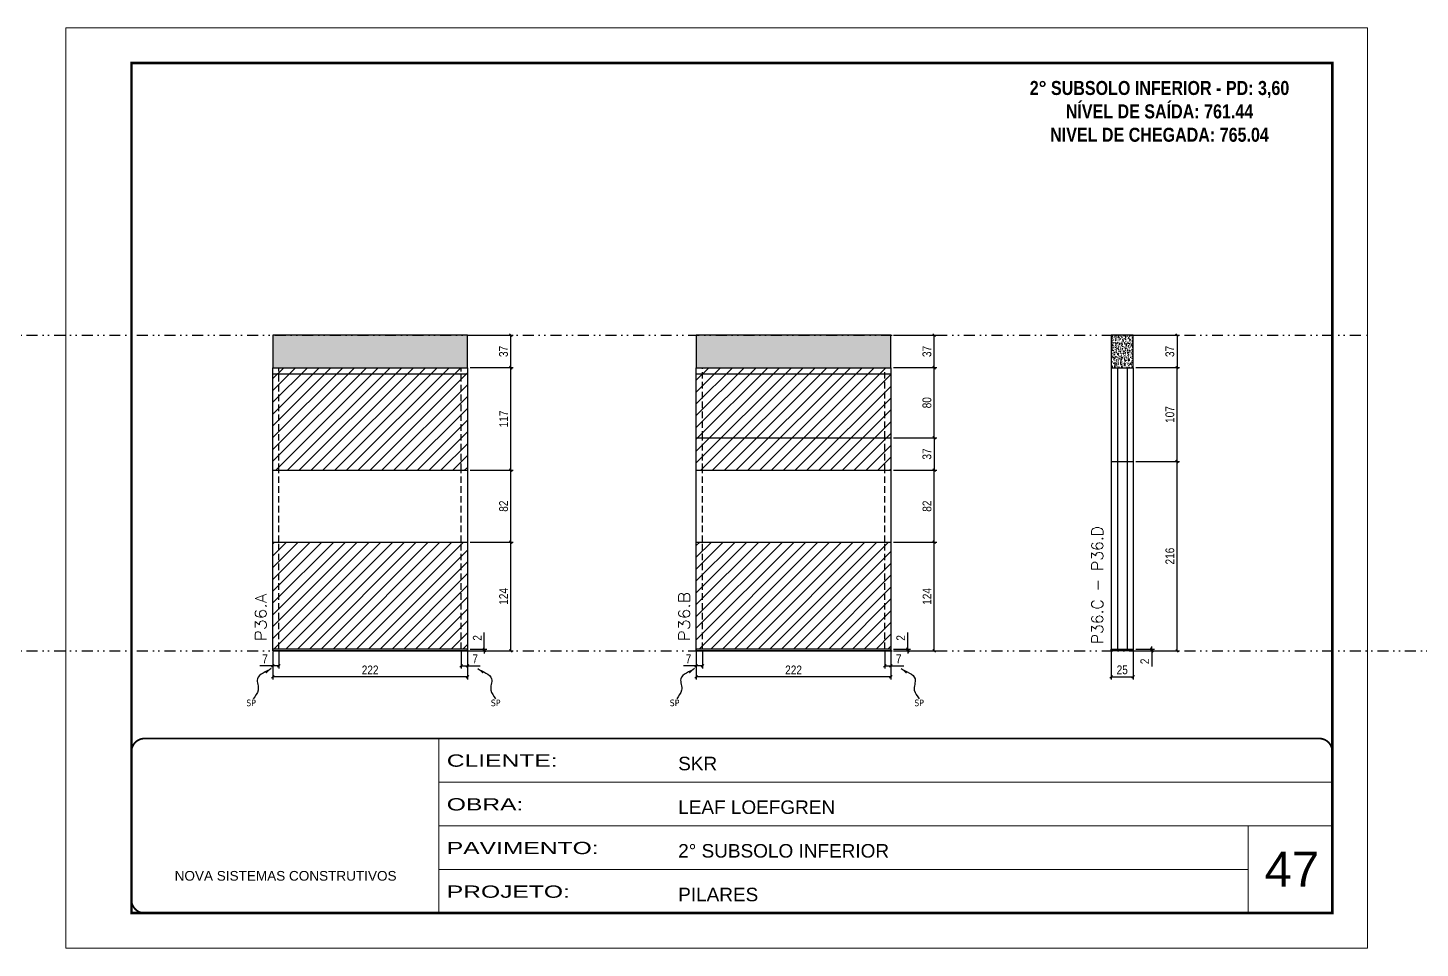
# Model space of a CAD drawing. Extents: x 13513 to 27878, y -21631 to 6985.
# Drawn here: x 17540 to 19129, y -6700 to -5650 of the extents above; entities that cross this region are included whole.
import ezdxf

# ---------------------------------------------------------------- set-up
doc = ezdxf.new("R2010")
doc.units = 0
for name, pattern in [('CONTINUO', [0]), ('DASHED', [0.75, 0.5, -0.25]), ('DIVIDE2', [0.625, 0.25, -0.125, 0, -0.125, 0, -0.125]), ('HIDDEN', [0.375, 0.25, -0.125])]:
    doc.linetypes.add(name, pattern=pattern)
for name, color, linetype, lineweight in [('CARIMBO', 255, 'Continuous', 9), ('Folhas', 255, 'Continuous', 9), ('Hachura', 251, 'Continuous', 9), ('SARRAFO DE PRESSAO', 251, 'DASHED', 9), ('Texto Seção', 7, 'Continuous', 15)]:
    doc.layers.add(name, color=color, linetype=linetype, lineweight=lineweight)
for name, color, linetype in [('COTA', 241, 'Continuous'), ('NOMENCLATURA', 7, 'Continuous'), ('Nível', 160, 'Continuous'), ('Painéis', 200, 'Continuous'), ('SARR_2.2x7', 40, 'Continuous'), ('Sarrafo de Pressão', 42, 'HIDDEN'), ('texto', 7, 'Continuous')]:
    doc.layers.add(name, color=color, linetype=linetype)
doc.styles.add('ARIAL', font='arial.ttf')
doc.styles.add('COTA TECNICA', font='techl___.ttf', dxfattribs={"height": 10})
doc.styles.add('COTA TECNICA-50', font='techl___.ttf', dxfattribs={"height": 10})
doc.styles.add('REGUA-120', font='ROMANS.shx', dxfattribs={"height": 15})
doc.styles.add('ROMANC', font='techb___.ttf', dxfattribs={"height": 2.5})
doc.styles.get("Standard").update_dxf_attribs({"font": 'arial.ttf'})
doc.styles.add('Tecnologia', font='')
doc.styles.get('Tecnologia').set_extended_font_data('Forgotten Futurist')
doc.dimstyles.new('COTA PAINEL-50', dxfattribs={"dimtxt": 10, "dimasz": 3, "dimexe": 3, "dimexo": 3, "dimgap": 3, "dimtad": 1, "dimdec": 1, "dimzin": 12, "dimdsep": 46, "dimtxsty": 'COTA TECNICA-50', "dimblk1": 'OBLIQUE', "dimblk2": 'OBLIQUE', "dimsah": 1, "dimcen": 0.9, "dimclrd": 4, "dimclre": 4, "dimclrt": 240, "dimadec": 1, "dimazin": 3, "dimtfac": 1, "dimtdec": 1, "dimtmove": 0, "dimatfit": 3, "dimfxl": 1, "dimtolj": 1, "dimtzin": 12, "dimarcsym": 0})
doc.dimstyles.new('PAINEL', dxfattribs={"dimtxt": 10, "dimasz": 3, "dimexe": 3, "dimexo": 3, "dimgap": 3, "dimtad": 1, "dimdec": 1, "dimzin": 12, "dimdsep": 46, "dimtxsty": 'COTA TECNICA', "dimblk1": 'OBLIQUE', "dimblk2": 'OBLIQUE', "dimsah": 1, "dimcen": 0.9, "dimclrd": 4, "dimclre": 4, "dimclrt": 240, "dimadec": 1, "dimazin": 3, "dimtfac": 1, "dimtdec": 1, "dimtmove": 0, "dimatfit": 3, "dimfxl": 1, "dimtolj": 1, "dimtzin": 12, "dimarcsym": 0})
doc.dimstyles.get("Standard").update_dxf_attribs({"dimtxt": 0.18, "dimasz": 0.18, "dimexe": 0.18, "dimexo": 0.0625, "dimgap": 0.09, "dimtad": 0, "dimtih": 1, "dimtoh": 1, "dimdec": 4, "dimzin": 0, "dimdsep": 46, "dimtxsty": 'Standard', "dimcen": 0.09, "dimadec": 0, "dimazin": 0, "dimtfac": 1, "dimtdec": 4, "dimtofl": 0, "dimtmove": 0, "dimatfit": 3, "dimfxl": 1, "dimtolj": 1, "dimtzin": 0, "dimarcsym": 0})

# ---------------------------------------------------------------- blocks, each defined once
blk = doc.blocks.new('9999999999')
at = {"color": 30, "linetype": 'CONTINUO'}
for p, q in [((98564.6, 34230.2), (98564.6, 34429.4)), ((98564.6, 34379.6), (99584, 34379.6)), ((98564.6, 34329.8), (99488, 34329.8)), ((99584, 34329.8), (99488, 34329.8)), ((99488, 34329.8), (99488, 34230.2)), ((98564.6, 34280), (99488, 34280))]:
    blk.add_line(p, q, dxfattribs=at)
at = {"color": 30, "linetype": 'CONTINUO', "const_width": 2}
blk.add_lwpolyline([(99584, 34230.2), (99584, 34414.4, 0.414214), (99569, 34429.4), (98229, 34429.4, 0.414214), (98214, 34414.4), (98214, 34245.2, 0.414214), (98229, 34230.2), (99584, 34230.2)], format="xyb", dxfattribs=at)
at = {"layer": 'Folhas'}
blk.add_lwpolyline([(98139, 34190.2), (99624, 34190.2), (99624, 35240.2), (98139, 35240.2)], close=True, dxfattribs=at)
at = {"layer": 'Folhas', "color": 30, "const_width": 3}
blk.add_lwpolyline([(98214, 34230.2), (99584, 34230.2), (99584, 35200.2), (98214, 35200.2)], close=True, dxfattribs=at)
at = {"color": 7, "linetype": 'Continuous', "ltscale": 5, "style": 'ARIAL'}
for s, height, p in [('SKR', 15.48, (98837.7, 34393.1)), ('LEAF LOEFGREN', 15.483, (98837.7, 34343.3)), ('2° SUBSOLO INFERIOR', 15.483, (98837.7, 34293.5)), ('NOVA SISTEMAS CONSTRUTIVOS', 11.059, (98263.2, 34267.2)), ('PILARES', 15.48, (98837.7, 34243.7))]:
    blk.add_text(s, height=height, dxfattribs=at).set_placement(p)
at = {"layer": 'Folhas', "color": 7, "style": 'Tecnologia', "width": 1.5}
for s, p in [('CLIENTE:', (98573.7, 34397.2)), ('OBRA:', (98573.7, 34347.3)), ('PAVIMENTO:', (98573.7, 34297.5)), ('PROJETO:', (98573.7, 34247.7))]:
    blk.add_text(s, height=14, dxfattribs=at).set_placement(p)
blk = doc.blocks.new('_Oblique')
at = {"color": 0, "linetype": 'ByBlock', "lineweight": -2}
blk.add_line((-0.5, -0.5), (0.5, 0.5), dxfattribs=at)
blk = doc.blocks.new('*D2110')
at = {"layer": 'COTA', "color": 4, "lineweight": -2, "transparency": 16777216}
for p, q in [((17819.7, -6361.3), (17819.7, -6393.2)), ((18041.7, -6361.3), (18041.7, -6393.2)), ((18041.7, -6390.2), (17819.7, -6390.2))]:
    blk.add_line(p, q, dxfattribs=at)
at = {"layer": 'Defpoints', "color": 0, "transparency": 16777216}
for p in [(17819.7, -6358.3), (18041.7, -6358.3), (17819.7, -6390.2)]:
    blk.add_point(p, dxfattribs=at)
at = {"layer": 'COTA', "color": 4, "lineweight": -2, "transparency": 16777216, "xscale": 3, "yscale": 3, "zscale": 3, "rotation": 180}
blk.add_blockref('_Oblique', (17819.7, -6390.2), dxfattribs=at)
at = {"layer": 'COTA', "color": 4, "lineweight": -2, "transparency": 16777216, "xscale": 3, "yscale": 3, "zscale": 3}
blk.add_blockref('_Oblique', (18041.7, -6390.2), dxfattribs=at)
at = {"layer": 'COTA', "color": 240, "transparency": 16777216, "insert": (17930.7, -6382.2), "char_height": 10, "attachment_point": 5, "style": 'COTA TECNICA'}
blk.add_mtext('\\A1;222', dxfattribs=at)
blk = doc.blocks.new('*D2111')
at = {"layer": 'COTA', "color": 4, "lineweight": -2, "transparency": 16777216}
for p, q in [((18034.7, -6361.3), (18034.7, -6380.6)), ((18041.7, -6363.3), (18041.7, -6380.6)), ((18034.7, -6377.6), (18041.7, -6377.6)), ((18041.7, -6377.6), (18056.4, -6377.6))]:
    blk.add_line(p, q, dxfattribs=at)
at = {"layer": 'Defpoints', "color": 0, "transparency": 16777216}
for p in [(18034.7, -6358.3), (18041.7, -6360.3), (18041.7, -6377.6)]:
    blk.add_point(p, dxfattribs=at)
at = {"layer": 'COTA', "color": 4, "lineweight": -2, "transparency": 16777216, "xscale": 3, "yscale": 3, "zscale": 3, "rotation": 180}
blk.add_blockref('_Oblique', (18034.7, -6377.6), dxfattribs=at)
at = {"layer": 'COTA', "color": 4, "lineweight": -2, "transparency": 16777216, "xscale": 3, "yscale": 3, "zscale": 3}
blk.add_blockref('_Oblique', (18041.7, -6377.6), dxfattribs=at)
at = {"layer": 'COTA', "color": 240, "transparency": 16777216, "insert": (18050.6, -6369.5), "char_height": 10, "attachment_point": 5, "style": 'COTA TECNICA-50'}
blk.add_mtext('\\A1;7', dxfattribs=at)
blk = doc.blocks.new('*D2112')
at = {"layer": 'COTA', "color": 4, "lineweight": -2, "transparency": 16777216}
for p, q in [((17819.7, -6363.3), (17819.7, -6380.6)), ((17826.7, -6361.3), (17826.7, -6380.6)), ((17819.7, -6377.6), (17805, -6377.6)), ((17826.7, -6377.6), (17819.7, -6377.6))]:
    blk.add_line(p, q, dxfattribs=at)
at = {"layer": 'Defpoints', "color": 0, "transparency": 16777216}
for p in [(17819.7, -6360.3), (17826.7, -6358.3), (17819.7, -6377.6)]:
    blk.add_point(p, dxfattribs=at)
at = {"layer": 'COTA', "color": 4, "lineweight": -2, "transparency": 16777216, "xscale": 3, "yscale": 3, "zscale": 3, "rotation": 180}
blk.add_blockref('_Oblique', (17819.7, -6377.6), dxfattribs=at)
at = {"layer": 'COTA', "color": 4, "lineweight": -2, "transparency": 16777216, "xscale": 3, "yscale": 3, "zscale": 3}
blk.add_blockref('_Oblique', (17826.7, -6377.6), dxfattribs=at)
at = {"layer": 'COTA', "color": 240, "transparency": 16777216, "insert": (17810.8, -6369.5), "char_height": 10, "attachment_point": 5, "style": 'COTA TECNICA-50'}
blk.add_mtext('\\A1;7', dxfattribs=at)
blk = doc.blocks.new('*D2113')
at = {"layer": 'COTA', "color": 4, "lineweight": -2, "transparency": 16777216}
for p, q in [((18061, -6358.3), (18061, -6339.5)), ((18044.7, -6358.3), (18064, -6358.3)), ((18044.7, -6360.3), (18064, -6360.3)), ((18061, -6360.3), (18061, -6358.3)), ((18061, -6360.3), (18061, -6363.3))]:
    blk.add_line(p, q, dxfattribs=at)
at = {"layer": 'Defpoints', "color": 0, "transparency": 16777216}
for p in [(18041.7, -6358.3), (18041.7, -6360.3), (18061, -6360.3)]:
    blk.add_point(p, dxfattribs=at)
at = {"layer": 'COTA', "color": 4, "lineweight": -2, "transparency": 16777216, "xscale": 3, "yscale": 3, "zscale": 3}
for p, rotation in [((18061, -6358.3), 270), ((18061, -6360.3), 90)]:
    blk.add_blockref('_Oblique', p, dxfattribs=dict(at, rotation=rotation))
at = {"layer": 'COTA', "color": 240, "transparency": 16777216, "insert": (18053, -6345.6), "char_height": 10, "attachment_point": 5, "rotation": 90, "style": 'COTA TECNICA-50'}
blk.add_mtext('\\A1;2', dxfattribs=at)
blk = doc.blocks.new('*D2114')
at = {"layer": 'COTA', "color": 4, "linetype": 'ByBlock', "lineweight": -2, "transparency": 16777216}
for p, q in [((18044.7, -6236.3), (18094.1, -6236.3)), ((18091.1, -6360.3), (18091.1, -6236.3)), ((18044.7, -6360.3), (18094.1, -6360.3))]:
    blk.add_line(p, q, dxfattribs=at)
at = {"layer": 'Defpoints', "color": 0, "linetype": 'ByBlock', "transparency": 16777216}
for p in [(18041.7, -6236.3), (18091.1, -6236.3), (18041.7, -6360.3)]:
    blk.add_point(p, dxfattribs=at)
at = {"layer": 'COTA', "color": 4, "linetype": 'ByBlock', "lineweight": -2, "transparency": 16777216, "xscale": 3, "yscale": 3, "zscale": 3}
for p, rotation in [((18091.1, -6236.3), 90), ((18091.1, -6360.3), 270)]:
    blk.add_blockref('_Oblique', p, dxfattribs=dict(at, rotation=rotation))
at = {"layer": 'COTA', "color": 240, "linetype": 'ByBlock', "transparency": 16777216, "insert": (18083, -6298.3), "char_height": 10, "attachment_point": 5, "rotation": 90, "style": 'COTA TECNICA'}
blk.add_mtext('\\A1;124', dxfattribs=at)
blk = doc.blocks.new('*D2115')
at = {"layer": 'COTA', "color": 4, "linetype": 'ByBlock', "lineweight": -2, "transparency": 16777216}
for p, q in [((18044.7, -6236.3), (18094.1, -6236.3)), ((18091.1, -6360.3), (18091.1, -6236.3)), ((18044.7, -6360.3), (18094.1, -6360.3))]:
    blk.add_line(p, q, dxfattribs=at)
at = {"layer": 'Defpoints', "color": 0, "linetype": 'ByBlock', "transparency": 16777216}
for p in [(18041.7, -6236.3), (18091.1, -6236.3), (18041.7, -6360.3)]:
    blk.add_point(p, dxfattribs=at)
at = {"layer": 'COTA', "color": 4, "linetype": 'ByBlock', "lineweight": -2, "transparency": 16777216, "xscale": 3, "yscale": 3, "zscale": 3}
for p, rotation in [((18091.1, -6236.3), 90), ((18091.1, -6360.3), 270)]:
    blk.add_blockref('_Oblique', p, dxfattribs=dict(at, rotation=rotation))
at = {"layer": 'COTA', "color": 240, "linetype": 'ByBlock', "transparency": 16777216, "insert": (18083, -6298.3), "char_height": 10, "attachment_point": 5, "rotation": 90, "style": 'COTA TECNICA'}
blk.add_mtext('\\A1;124', dxfattribs=at)
blk = doc.blocks.new('*D2116')
at = {"layer": 'COTA', "color": 4, "lineweight": -2, "transparency": 16777216}
for p, q in [((18044.7, -6037.3), (18094.1, -6037.3)), ((18091.1, -6154.3), (18091.1, -6037.3)), ((18044.7, -6154.3), (18094.1, -6154.3))]:
    blk.add_line(p, q, dxfattribs=at)
at = {"layer": 'Defpoints', "color": 0, "transparency": 16777216}
for p in [(18041.7, -6037.3), (18091.1, -6037.3), (18041.7, -6154.3)]:
    blk.add_point(p, dxfattribs=at)
at = {"layer": 'COTA', "color": 4, "lineweight": -2, "transparency": 16777216, "xscale": 3, "yscale": 3, "zscale": 3}
for p, rotation in [((18091.1, -6037.3), 90), ((18091.1, -6154.3), 270)]:
    blk.add_blockref('_Oblique', p, dxfattribs=dict(at, rotation=rotation))
at = {"layer": 'COTA', "color": 240, "transparency": 16777216, "insert": (18083, -6095.8), "char_height": 10, "attachment_point": 5, "rotation": 90, "style": 'COTA TECNICA'}
blk.add_mtext('\\A1;117', dxfattribs=at)
blk = doc.blocks.new('*D2117')
at = {"layer": 'COTA', "color": 4, "lineweight": -2, "transparency": 16777216}
for p, q in [((18044.7, -6000.3), (18094.1, -6000.3)), ((18091.1, -6037.3), (18091.1, -6000.3)), ((18044.7, -6037.3), (18094.1, -6037.3))]:
    blk.add_line(p, q, dxfattribs=at)
at = {"layer": 'Defpoints', "color": 0, "transparency": 16777216}
for p in [(18041.7, -6000.3), (18091.1, -6000.3), (18041.7, -6037.3)]:
    blk.add_point(p, dxfattribs=at)
at = {"layer": 'COTA', "color": 4, "lineweight": -2, "transparency": 16777216, "xscale": 3, "yscale": 3, "zscale": 3}
for p, rotation in [((18091.1, -6000.3), 90), ((18091.1, -6037.3), 270)]:
    blk.add_blockref('_Oblique', p, dxfattribs=dict(at, rotation=rotation))
at = {"layer": 'COTA', "color": 240, "transparency": 16777216, "insert": (18082.9, -6018.8), "char_height": 10, "attachment_point": 5, "rotation": 90, "style": 'COTA TECNICA'}
blk.add_mtext('\\A1;37', dxfattribs=at)
blk = doc.blocks.new('*D2118')
at = {"layer": 'COTA', "color": 4, "lineweight": -2, "transparency": 16777216}
for p, q in [((18302.8, -6361.3), (18302.8, -6393.2)), ((18524.8, -6361.3), (18524.8, -6393.2)), ((18524.8, -6390.2), (18302.8, -6390.2))]:
    blk.add_line(p, q, dxfattribs=at)
at = {"layer": 'Defpoints', "color": 0, "transparency": 16777216}
for p in [(18302.8, -6358.3), (18524.8, -6358.3), (18302.8, -6390.2)]:
    blk.add_point(p, dxfattribs=at)
at = {"layer": 'COTA', "color": 4, "lineweight": -2, "transparency": 16777216, "xscale": 3, "yscale": 3, "zscale": 3, "rotation": 180}
blk.add_blockref('_Oblique', (18302.8, -6390.2), dxfattribs=at)
at = {"layer": 'COTA', "color": 4, "lineweight": -2, "transparency": 16777216, "xscale": 3, "yscale": 3, "zscale": 3}
blk.add_blockref('_Oblique', (18524.8, -6390.2), dxfattribs=at)
at = {"layer": 'COTA', "color": 240, "transparency": 16777216, "insert": (18413.8, -6382.2), "char_height": 10, "attachment_point": 5, "style": 'COTA TECNICA'}
blk.add_mtext('\\A1;222', dxfattribs=at)
blk = doc.blocks.new('*D2119')
at = {"layer": 'COTA', "color": 4, "lineweight": -2, "transparency": 16777216}
for p, q in [((18517.8, -6361.3), (18517.8, -6380.6)), ((18524.8, -6363.3), (18524.8, -6380.6)), ((18517.8, -6377.6), (18524.8, -6377.6)), ((18524.8, -6377.6), (18539.5, -6377.6))]:
    blk.add_line(p, q, dxfattribs=at)
at = {"layer": 'Defpoints', "color": 0, "transparency": 16777216}
for p in [(18517.8, -6358.3), (18524.8, -6360.3), (18524.8, -6377.6)]:
    blk.add_point(p, dxfattribs=at)
at = {"layer": 'COTA', "color": 4, "lineweight": -2, "transparency": 16777216, "xscale": 3, "yscale": 3, "zscale": 3, "rotation": 180}
blk.add_blockref('_Oblique', (18517.8, -6377.6), dxfattribs=at)
at = {"layer": 'COTA', "color": 4, "lineweight": -2, "transparency": 16777216, "xscale": 3, "yscale": 3, "zscale": 3}
blk.add_blockref('_Oblique', (18524.8, -6377.6), dxfattribs=at)
at = {"layer": 'COTA', "color": 240, "transparency": 16777216, "insert": (18533.7, -6369.5), "char_height": 10, "attachment_point": 5, "style": 'COTA TECNICA-50'}
blk.add_mtext('\\A1;7', dxfattribs=at)
blk = doc.blocks.new('*D2120')
at = {"layer": 'COTA', "color": 4, "lineweight": -2, "transparency": 16777216}
for p, q in [((18302.8, -6363.3), (18302.8, -6380.6)), ((18309.8, -6361.3), (18309.8, -6380.6)), ((18302.8, -6377.6), (18288.1, -6377.6)), ((18309.8, -6377.6), (18302.8, -6377.6))]:
    blk.add_line(p, q, dxfattribs=at)
at = {"layer": 'Defpoints', "color": 0, "transparency": 16777216}
for p in [(18302.8, -6360.3), (18309.8, -6358.3), (18302.8, -6377.6)]:
    blk.add_point(p, dxfattribs=at)
at = {"layer": 'COTA', "color": 4, "lineweight": -2, "transparency": 16777216, "xscale": 3, "yscale": 3, "zscale": 3, "rotation": 180}
blk.add_blockref('_Oblique', (18302.8, -6377.6), dxfattribs=at)
at = {"layer": 'COTA', "color": 4, "lineweight": -2, "transparency": 16777216, "xscale": 3, "yscale": 3, "zscale": 3}
blk.add_blockref('_Oblique', (18309.8, -6377.6), dxfattribs=at)
at = {"layer": 'COTA', "color": 240, "transparency": 16777216, "insert": (18293.9, -6369.5), "char_height": 10, "attachment_point": 5, "style": 'COTA TECNICA-50'}
blk.add_mtext('\\A1;7', dxfattribs=at)
blk = doc.blocks.new('*D2121')
at = {"layer": 'COTA', "color": 4, "lineweight": -2, "transparency": 16777216}
for p, q in [((18544.1, -6358.3), (18544.1, -6339.5)), ((18527.8, -6358.3), (18547.1, -6358.3)), ((18527.8, -6360.3), (18547.1, -6360.3)), ((18544.1, -6360.3), (18544.1, -6358.3)), ((18544.1, -6360.3), (18544.1, -6363.3))]:
    blk.add_line(p, q, dxfattribs=at)
at = {"layer": 'Defpoints', "color": 0, "transparency": 16777216}
for p in [(18524.8, -6358.3), (18524.8, -6360.3), (18544.1, -6360.3)]:
    blk.add_point(p, dxfattribs=at)
at = {"layer": 'COTA', "color": 4, "lineweight": -2, "transparency": 16777216, "xscale": 3, "yscale": 3, "zscale": 3}
for p, rotation in [((18544.1, -6358.3), 270), ((18544.1, -6360.3), 90)]:
    blk.add_blockref('_Oblique', p, dxfattribs=dict(at, rotation=rotation))
at = {"layer": 'COTA', "color": 240, "transparency": 16777216, "insert": (18536.1, -6345.6), "char_height": 10, "attachment_point": 5, "rotation": 90, "style": 'COTA TECNICA-50'}
blk.add_mtext('\\A1;2', dxfattribs=at)
blk = doc.blocks.new('*D2122')
at = {"layer": 'COTA', "color": 4, "linetype": 'ByBlock', "lineweight": -2, "transparency": 16777216}
for p, q in [((18527.8, -6236.3), (18577.2, -6236.3)), ((18574.2, -6360.3), (18574.2, -6236.3)), ((18527.8, -6360.3), (18577.2, -6360.3))]:
    blk.add_line(p, q, dxfattribs=at)
at = {"layer": 'Defpoints', "color": 0, "linetype": 'ByBlock', "transparency": 16777216}
for p in [(18524.8, -6236.3), (18574.2, -6236.3), (18524.8, -6360.3)]:
    blk.add_point(p, dxfattribs=at)
at = {"layer": 'COTA', "color": 4, "linetype": 'ByBlock', "lineweight": -2, "transparency": 16777216, "xscale": 3, "yscale": 3, "zscale": 3}
for p, rotation in [((18574.2, -6236.3), 90), ((18574.2, -6360.3), 270)]:
    blk.add_blockref('_Oblique', p, dxfattribs=dict(at, rotation=rotation))
at = {"layer": 'COTA', "color": 240, "linetype": 'ByBlock', "transparency": 16777216, "insert": (18566.1, -6298.3), "char_height": 10, "attachment_point": 5, "rotation": 90, "style": 'COTA TECNICA'}
blk.add_mtext('\\A1;124', dxfattribs=at)
blk = doc.blocks.new('*D2123')
at = {"layer": 'COTA', "color": 4, "linetype": 'ByBlock', "lineweight": -2, "transparency": 16777216}
for p, q in [((18527.8, -6236.3), (18577.2, -6236.3)), ((18574.2, -6360.3), (18574.2, -6236.3)), ((18527.8, -6360.3), (18577.2, -6360.3))]:
    blk.add_line(p, q, dxfattribs=at)
at = {"layer": 'Defpoints', "color": 0, "linetype": 'ByBlock', "transparency": 16777216}
for p in [(18524.8, -6236.3), (18574.2, -6236.3), (18524.8, -6360.3)]:
    blk.add_point(p, dxfattribs=at)
at = {"layer": 'COTA', "color": 4, "linetype": 'ByBlock', "lineweight": -2, "transparency": 16777216, "xscale": 3, "yscale": 3, "zscale": 3}
for p, rotation in [((18574.2, -6236.3), 90), ((18574.2, -6360.3), 270)]:
    blk.add_blockref('_Oblique', p, dxfattribs=dict(at, rotation=rotation))
at = {"layer": 'COTA', "color": 240, "linetype": 'ByBlock', "transparency": 16777216, "insert": (18566.1, -6298.3), "char_height": 10, "attachment_point": 5, "rotation": 90, "style": 'COTA TECNICA'}
blk.add_mtext('\\A1;124', dxfattribs=at)
blk = doc.blocks.new('*D2124')
at = {"layer": 'COTA', "color": 4, "lineweight": -2, "transparency": 16777216}
for p, q in [((18527.8, -6037.3), (18577.2, -6037.3)), ((18574.2, -6117.3), (18574.2, -6037.3)), ((18527.8, -6117.3), (18577.2, -6117.3))]:
    blk.add_line(p, q, dxfattribs=at)
at = {"layer": 'Defpoints', "color": 0, "transparency": 16777216}
for p in [(18524.8, -6037.3), (18574.2, -6037.3), (18524.8, -6117.3)]:
    blk.add_point(p, dxfattribs=at)
at = {"layer": 'COTA', "color": 4, "lineweight": -2, "transparency": 16777216, "xscale": 3, "yscale": 3, "zscale": 3}
for p, rotation in [((18574.2, -6037.3), 90), ((18574.2, -6117.3), 270)]:
    blk.add_blockref('_Oblique', p, dxfattribs=dict(at, rotation=rotation))
at = {"layer": 'COTA', "color": 240, "transparency": 16777216, "insert": (18566, -6077.3), "char_height": 10, "attachment_point": 5, "rotation": 90, "style": 'COTA TECNICA'}
blk.add_mtext('\\A1;80', dxfattribs=at)
blk = doc.blocks.new('*D2125')
at = {"layer": 'COTA', "color": 4, "lineweight": -2, "transparency": 16777216}
for p, q in [((18527.8, -6000.3), (18577.2, -6000.3)), ((18574.2, -6037.3), (18574.2, -6000.3)), ((18527.8, -6037.3), (18577.2, -6037.3))]:
    blk.add_line(p, q, dxfattribs=at)
at = {"layer": 'Defpoints', "color": 0, "transparency": 16777216}
for p in [(18524.8, -6000.3), (18574.2, -6000.3), (18524.8, -6037.3)]:
    blk.add_point(p, dxfattribs=at)
at = {"layer": 'COTA', "color": 4, "lineweight": -2, "transparency": 16777216, "xscale": 3, "yscale": 3, "zscale": 3}
for p, rotation in [((18574.2, -6000.3), 90), ((18574.2, -6037.3), 270)]:
    blk.add_blockref('_Oblique', p, dxfattribs=dict(at, rotation=rotation))
at = {"layer": 'COTA', "color": 240, "transparency": 16777216, "insert": (18566, -6018.8), "char_height": 10, "attachment_point": 5, "rotation": 90, "style": 'COTA TECNICA'}
blk.add_mtext('\\A1;37', dxfattribs=at)
blk = doc.blocks.new('*D2126')
at = {"layer": 'COTA', "color": 4, "lineweight": -2, "transparency": 16777216}
for p, q in [((18527.8, -6117.3), (18577.2, -6117.3)), ((18574.2, -6117.3), (18574.2, -6154.3)), ((18527.8, -6154.3), (18577.2, -6154.3))]:
    blk.add_line(p, q, dxfattribs=at)
at = {"layer": 'Defpoints', "color": 0, "transparency": 16777216}
for p in [(18524.8, -6117.3), (18524.8, -6154.3), (18574.2, -6154.3)]:
    blk.add_point(p, dxfattribs=at)
at = {"layer": 'COTA', "color": 4, "lineweight": -2, "transparency": 16777216, "xscale": 3, "yscale": 3, "zscale": 3}
for p, rotation in [((18574.2, -6117.3), 90), ((18574.2, -6154.3), 270)]:
    blk.add_blockref('_Oblique', p, dxfattribs=dict(at, rotation=rotation))
at = {"layer": 'COTA', "color": 240, "transparency": 16777216, "insert": (18566, -6135.8), "char_height": 10, "attachment_point": 5, "rotation": 90, "style": 'COTA TECNICA'}
blk.add_mtext('\\A1;37', dxfattribs=at)
blk = doc.blocks.new('*D2145')
at = {"layer": 'COTA', "color": 4, "lineweight": -2, "transparency": 16777216}
for p, q in [((18044.7, -6154.3), (18094.1, -6154.3)), ((18091.1, -6236.3), (18091.1, -6154.3)), ((18044.7, -6236.3), (18094.1, -6236.3))]:
    blk.add_line(p, q, dxfattribs=at)
at = {"layer": 'Defpoints', "color": 0, "transparency": 16777216}
for p in [(18041.7, -6154.3), (18091.1, -6154.3), (18041.7, -6236.3)]:
    blk.add_point(p, dxfattribs=at)
at = {"layer": 'COTA', "color": 4, "lineweight": -2, "transparency": 16777216, "xscale": 3, "yscale": 3, "zscale": 3}
for p, rotation in [((18091.1, -6154.3), 90), ((18091.1, -6236.3), 270)]:
    blk.add_blockref('_Oblique', p, dxfattribs=dict(at, rotation=rotation))
at = {"layer": 'COTA', "color": 240, "transparency": 16777216, "insert": (18083, -6195.3), "char_height": 10, "attachment_point": 5, "rotation": 90, "style": 'COTA TECNICA'}
blk.add_mtext('\\A1;82', dxfattribs=at)
blk = doc.blocks.new('*D2146')
at = {"layer": 'COTA', "color": 4, "lineweight": -2, "transparency": 16777216}
for p, q in [((18527.8, -6154.3), (18577.2, -6154.3)), ((18574.2, -6236.3), (18574.2, -6154.3)), ((18527.8, -6236.3), (18577.2, -6236.3))]:
    blk.add_line(p, q, dxfattribs=at)
at = {"layer": 'Defpoints', "color": 0, "transparency": 16777216}
for p in [(18524.8, -6154.3), (18574.2, -6154.3), (18524.8, -6236.3)]:
    blk.add_point(p, dxfattribs=at)
at = {"layer": 'COTA', "color": 4, "lineweight": -2, "transparency": 16777216, "xscale": 3, "yscale": 3, "zscale": 3}
for p, rotation in [((18574.2, -6154.3), 90), ((18574.2, -6236.3), 270)]:
    blk.add_blockref('_Oblique', p, dxfattribs=dict(at, rotation=rotation))
at = {"layer": 'COTA', "color": 240, "transparency": 16777216, "insert": (18566.1, -6195.3), "char_height": 10, "attachment_point": 5, "rotation": 90, "style": 'COTA TECNICA'}
blk.add_mtext('\\A1;82', dxfattribs=at)
blk = doc.blocks.new('*D2148')
at = {"layer": 'COTA', "color": 4, "lineweight": -2, "transparency": 16777216}
for p, q in [((18776.3, -6361.3), (18776.3, -6393.2)), ((18801.3, -6361.3), (18801.3, -6393.2)), ((18776.3, -6390.2), (18801.3, -6390.2))]:
    blk.add_line(p, q, dxfattribs=at)
at = {"layer": 'Defpoints', "color": 0, "transparency": 16777216}
for p in [(18776.3, -6358.3), (18801.3, -6358.3), (18801.3, -6390.2)]:
    blk.add_point(p, dxfattribs=at)
at = {"layer": 'COTA', "color": 4, "lineweight": -2, "transparency": 16777216, "xscale": 3, "yscale": 3, "zscale": 3, "rotation": 180}
blk.add_blockref('_Oblique', (18776.3, -6390.2), dxfattribs=at)
at = {"layer": 'COTA', "color": 4, "lineweight": -2, "transparency": 16777216, "xscale": 3, "yscale": 3, "zscale": 3}
blk.add_blockref('_Oblique', (18801.3, -6390.2), dxfattribs=at)
at = {"layer": 'COTA', "color": 240, "transparency": 16777216, "insert": (18788.8, -6382.1), "char_height": 10, "attachment_point": 5, "style": 'COTA TECNICA'}
blk.add_mtext('\\A1;25', dxfattribs=at)
blk = doc.blocks.new('*D2149')
at = {"layer": 'COTA', "color": 4, "lineweight": -2, "transparency": 16777216}
for p, q in [((18804.3, -6358.3), (18825.5, -6358.3)), ((18804.3, -6360.3), (18825.5, -6360.3)), ((18822.5, -6358.3), (18822.5, -6355.3)), ((18822.5, -6358.3), (18822.5, -6360.3)), ((18822.5, -6360.3), (18822.5, -6378.4))]:
    blk.add_line(p, q, dxfattribs=at)
at = {"layer": 'Defpoints', "color": 0, "transparency": 16777216}
for p in [(18801.3, -6358.3), (18801.3, -6360.3), (18822.5, -6358.3)]:
    blk.add_point(p, dxfattribs=at)
at = {"layer": 'COTA', "color": 4, "lineweight": -2, "transparency": 16777216, "xscale": 3, "yscale": 3, "zscale": 3}
for p, rotation in [((18822.5, -6358.3), 270), ((18822.5, -6360.3), 90)]:
    blk.add_blockref('_Oblique', p, dxfattribs=dict(at, rotation=rotation))
at = {"layer": 'COTA', "color": 240, "transparency": 16777216, "insert": (18814.5, -6372.4), "char_height": 10, "attachment_point": 5, "rotation": 90, "style": 'COTA TECNICA-50'}
blk.add_mtext('\\A1;2', dxfattribs=at)
blk = doc.blocks.new('*D2150')
at = {"layer": 'COTA', "color": 4, "linetype": 'ByBlock', "lineweight": -2, "transparency": 16777216}
for p, q in [((18804.3, -6000.3), (18854.3, -6000.3)), ((18851.3, -6000.3), (18851.3, -6037.3)), ((18804.3, -6037.3), (18854.3, -6037.3))]:
    blk.add_line(p, q, dxfattribs=at)
at = {"layer": 'Defpoints', "color": 0, "linetype": 'ByBlock', "transparency": 16777216}
for p in [(18801.3, -6000.3), (18801.3, -6037.3), (18851.3, -6037.3)]:
    blk.add_point(p, dxfattribs=at)
at = {"layer": 'COTA', "color": 4, "linetype": 'ByBlock', "lineweight": -2, "transparency": 16777216, "xscale": 3, "yscale": 3, "zscale": 3}
for p, rotation in [((18851.3, -6000.3), 90), ((18851.3, -6037.3), 270)]:
    blk.add_blockref('_Oblique', p, dxfattribs=dict(at, rotation=rotation))
at = {"layer": 'COTA', "color": 240, "linetype": 'ByBlock', "transparency": 16777216, "insert": (18843.1, -6018.8), "char_height": 10, "attachment_point": 5, "rotation": 90, "style": 'COTA TECNICA'}
blk.add_mtext('\\A1;37', dxfattribs=at)
blk = doc.blocks.new('*D2147')
at = {"layer": 'COTA', "color": 4, "lineweight": -2, "transparency": 16777216}
for p, q in [((18804.3, -6144.3), (18854.3, -6144.3)), ((18851.3, -6360.3), (18851.3, -6144.3)), ((18804.3, -6360.3), (18854.3, -6360.3))]:
    blk.add_line(p, q, dxfattribs=at)
at = {"layer": 'Defpoints', "color": 0, "transparency": 16777216}
for p in [(18801.3, -6144.3), (18851.3, -6144.3), (18801.3, -6360.3)]:
    blk.add_point(p, dxfattribs=at)
at = {"layer": 'COTA', "color": 4, "lineweight": -2, "transparency": 16777216, "xscale": 3, "yscale": 3, "zscale": 3}
for p, rotation in [((18851.3, -6144.3), 90), ((18851.3, -6360.3), 270)]:
    blk.add_blockref('_Oblique', p, dxfattribs=dict(at, rotation=rotation))
at = {"layer": 'COTA', "color": 240, "transparency": 16777216, "insert": (18843.2, -6252.3), "char_height": 10, "attachment_point": 5, "rotation": 90, "style": 'COTA TECNICA-50'}
blk.add_mtext('\\A1;216', dxfattribs=at)
blk = doc.blocks.new('*D2151')
at = {"layer": 'COTA', "color": 4, "lineweight": -2, "transparency": 16777216}
for p, q in [((18804.3, -6037.3), (18854.3, -6037.3)), ((18851.3, -6144.3), (18851.3, -6037.3)), ((18804.3, -6144.3), (18854.3, -6144.3))]:
    blk.add_line(p, q, dxfattribs=at)
at = {"layer": 'Defpoints', "color": 0, "transparency": 16777216}
for p in [(18801.3, -6037.3), (18851.3, -6037.3), (18801.3, -6144.3)]:
    blk.add_point(p, dxfattribs=at)
at = {"layer": 'COTA', "color": 4, "lineweight": -2, "transparency": 16777216, "xscale": 3, "yscale": 3, "zscale": 3}
for p, rotation in [((18851.3, -6037.3), 90), ((18851.3, -6144.3), 270)]:
    blk.add_blockref('_Oblique', p, dxfattribs=dict(at, rotation=rotation))
at = {"layer": 'COTA', "color": 240, "transparency": 16777216, "insert": (18843.2, -6090.8), "char_height": 10, "attachment_point": 5, "rotation": 90, "style": 'COTA TECNICA'}
blk.add_mtext('\\A1;107', dxfattribs=at)

msp = doc.modelspace()

# ---------------------------------------------------------------- hatches: boundary and pattern name
at = {"layer": 'COTA'}
h = msp.add_hatch(dxfattribs=at)
h.set_pattern_fill('AR-CONC', color=256, scale=0.03)
h.set_pattern_definition([(50, (0, 94), (5.4655401, -0.4781726), [0.5715, -6.2865]), (355, (0, 94), (-1.0573026, 5.7317054), [0.4572, -5.0292175]), (100.451445, (0.4555, 93.96), (4.4082374, 5.2535326), [0.4857003, -5.3427073]), (46.1842, (0, 95.524), (8.1323712, -1.2612698), [0.85725, -9.42975]), (96.635558, (0.678, 95.419), (7.122124, 7.4227837), [0.7285507, -8.0140682]), (351.18415, (0, 95.524), (7.122124, 7.4227837), [0.685799, -7.543792]), (21, (0.762, 95.143), (4.5484317, -3.0679559), [0.5715, -6.2865]), (326, (0.762, 95.143), (1.8540609, 5.525639), [0.4572, -5.0292]), (71.451445, (1.141, 94.8873), (6.4024926, 2.457683), [0.4857003, -5.3426981]), (37.5, (0, 94), (0.0926581, 2.53665117), [0, -4.96824, 0, -5.1054, 0, -5.04825]), (7.5, (0, 94), (2.00458988, 3.00541724), [0, -2.91084, 0, -4.85394, 0, -1.92405]), (327.5, (-1.6993, 94), (4.06771786, -0.17186232), [0, -1.905, 0, -5.9436, 0, -7.8867]), (317.5, (-2.4613, 94), (4.44387544, 0.7627947), [0, -2.4765, 0, -3.94716, 0, -5.6007])])
h.paths.add_polyline_path([(18041.71, -6037.32), (18041.71, -6000.32), (17819.71, -6000.32), (17819.71, -6037.32)])
h = msp.add_hatch(dxfattribs=at)
h.set_pattern_fill('AR-CONC', color=256, scale=0.03)
h.set_pattern_definition([(50, (483.098, 94), (5.4655401, -0.4781726), [0.5715, -6.2865]), (355, (483.098, 94), (-1.0573026, 5.7317054), [0.4572, -5.0292175]), (100.451445, (483.5536, 93.96), (4.4082374, 5.2535326), [0.4857003, -5.3427073]), (46.1842, (483.098, 95.524), (8.1323712, -1.2612698), [0.85725, -9.42975]), (96.635558, (483.776, 95.419), (7.122124, 7.4227837), [0.7285507, -8.0140682]), (351.18415, (483.098, 95.524), (7.122124, 7.4227837), [0.685799, -7.543792]), (21, (483.86, 95.143), (4.5484317, -3.0679559), [0.5715, -6.2865]), (326, (483.86, 95.143), (1.8540609, 5.525639), [0.4572, -5.0292]), (71.451445, (484.239, 94.8873), (6.4024926, 2.457683), [0.4857003, -5.3426981]), (37.5, (483.0982, 94), (0.0926581, 2.53665117), [0, -4.96824, 0, -5.1054, 0, -5.04825]), (7.5, (483.0982, 94), (2.00458988, 3.00541724), [0, -2.91084, 0, -4.85394, 0, -1.92405]), (327.5, (481.3989, 94), (4.06771786, -0.17186232), [0, -1.905, 0, -5.9436, 0, -7.8867]), (317.5, (480.637, 94), (4.44387544, 0.7627947), [0, -2.4765, 0, -3.94716, 0, -5.6007])])
h.paths.add_polyline_path([(18524.81, -6037.32), (18524.81, -6000.32), (18302.81, -6000.32), (18302.81, -6037.32)])
h = msp.add_hatch(dxfattribs=at)
h.set_pattern_fill('AR-CONC', color=256, scale=0.03)
h.set_pattern_definition([(50, (123.099, -2307.474), (5.4655401, -0.4781726), [0.5715, -6.2865]), (355, (123.099, -2307.474), (-1.0573026, 5.7317054), [0.4572, -5.0292175]), (100.451445, (123.5545, -2307.514), (4.4082374, 5.2535326), [0.4857003, -5.3427073]), (46.1842, (123.099, -2305.95), (8.1323712, -1.2612698), [0.85725, -9.42975]), (96.635558, (123.777, -2306.055), (7.122124, 7.4227837), [0.7285507, -8.0140682]), (351.18415, (123.099, -2305.95), (7.122124, 7.4227837), [0.685799, -7.543792]), (21, (123.861, -2306.331), (4.5484317, -3.0679559), [0.5715, -6.2865]), (326, (123.861, -2306.331), (1.8540609, 5.525639), [0.4572, -5.0292]), (71.451445, (124.24, -2306.587), (6.4024926, 2.457683), [0.4857003, -5.3426981]), (37.5, (123.099, -2307.4741), (0.0926581, 2.53665117), [0, -4.96824, 0, -5.1054, 0, -5.04825]), (7.5, (123.099, -2307.474), (2.00458988, 3.00541724), [0, -2.91084, 0, -4.85394, 0, -1.92405]), (327.5, (121.3998, -2307.4741), (4.06771786, -0.17186232), [0, -1.905, 0, -5.9436, 0, -7.8867]), (317.5, (120.6378, -2307.474), (4.44387544, 0.7627947), [0, -2.4765, 0, -3.94716, 0, -5.6007])])
h.paths.add_polyline_path([(18776.35, -6000.32), (18776.35, -6015.18), (18801.35, -6015.18), (18801.35, -6000.32)])
h.paths.add_polyline_path([(18801.35, -6037.32), (18801.35, -6015.18), (18776.35, -6015.18), (18776.35, -6037.32)])
at = {"layer": 'Hachura', "linetype": 'ByBlock'}
h = msp.add_hatch(dxfattribs=at)
h.set_pattern_fill('ANSI31', color=256, scale=3)
h.paths.add_polyline_path([(18041.71, -6154.32), (18041.71, -6037.32), (17819.71, -6037.32), (17819.71, -6154.32)])
h.paths.add_polyline_path([(17819.71, -6236.32), (17819.71, -6358.32), (18041.71, -6358.32), (18041.71, -6236.32)])
h.paths.add_polyline_path([(18302.81, -6236.32), (18302.81, -6358.32), (18524.81, -6358.32), (18524.81, -6236.32)])
h.paths.add_polyline_path([(18302.81, -6117.32), (18302.81, -6154.32), (18524.81, -6154.32), (18524.81, -6117.32)])
h.paths.add_polyline_path([(18524.81, -6117.32), (18524.81, -6037.32), (18302.81, -6037.32), (18302.81, -6117.32)])

# ---------------------------------------------------------------- linework, layer by layer
at = {"layer": 'COTA'}
for points in [[(17819.71, -6037.32), (18041.71, -6037.32), (18041.71, -6000.32), (17819.71, -6000.32)], [(18302.81, -6037.32), (18524.81, -6037.32), (18524.81, -6000.32), (18302.81, -6000.32)]]:
    msp.add_lwpolyline(points, close=True, dxfattribs=at)
at = {"layer": 'COTA', "linetype": 'ByBlock'}
msp.add_lwpolyline([(18776.35, -6037.32), (18801.35, -6037.32), (18801.35, -6000.32), (18776.35, -6000.32)], close=True, dxfattribs=at)
at = {"layer": 'Nível', "color": 4, "linetype": 'DIVIDE2', "ltscale": 50}
for p, q in [((13513.27, -6000.32), (19068.47, -6000.32)), ((13513.27, -6360.32), (21517.65, -6360.32))]:
    msp.add_line(p, q, dxfattribs=at)
at = {"layer": 'Painéis'}
for p, q in [((18776.35, -6037.32), (18776.35, -6358.32)), ((18776.35, -6037.32), (18801.35, -6037.32)), ((18801.35, -6037.32), (18801.35, -6358.32)), ((18302.81, -6117.32), (18524.81, -6117.32)), ((18776.35, -6144.32), (18801.35, -6144.32)), ((17819.71, -6154.32), (18041.71, -6154.32)), ((18302.81, -6154.32), (18524.81, -6154.32)), ((17819.71, -6236.32), (18041.71, -6236.32)), ((18302.81, -6236.32), (18524.81, -6236.32)), ((18776.35, -6358.32), (18801.35, -6358.32)), ((18776.35, -6358.32), (18801.35, -6358.32)), ((18776.35, -6360.32), (18776.35, -6358.32)), ((18801.35, -6360.32), (18776.35, -6360.32)), ((18801.35, -6358.32), (18801.35, -6360.32))]:
    msp.add_line(p, q, dxfattribs=at)
for points in [[(17819.71, -6037.32), (18041.71, -6037.32), (18041.71, -6360.32), (17819.71, -6360.32)], [(18302.81, -6037.32), (18524.81, -6037.32), (18524.81, -6360.32), (18302.81, -6360.32)], [(18041.71, -6358.32), (17819.71, -6358.32), (17819.71, -6360.32), (18041.71, -6360.32)], [(18524.81, -6358.32), (18302.81, -6358.32), (18302.81, -6360.32), (18524.81, -6360.32)]]:
    msp.add_lwpolyline(points, close=True, dxfattribs=at)
at = {"layer": 'SARR_2.2x7'}
for p, q in [((17819.71, -6044.32), (18041.71, -6044.32)), ((18302.81, -6044.32), (18524.81, -6044.32)), ((18783.35, -6037.32), (18783.35, -6144.32)), ((18794.35, -6037.32), (18794.35, -6144.32)), ((18783.35, -6144.32), (18783.35, -6358.32)), ((18794.35, -6144.32), (18794.35, -6358.32))]:
    msp.add_line(p, q, dxfattribs=at)
at = {"layer": 'Sarrafo de Pressão', "ltscale": 30}
for p, q in [((17826.71, -6154.32), (17826.71, -6037.33)), ((18034.71, -6154.32), (18034.71, -6037.33)), ((18309.81, -6117.32), (18309.81, -6037.33)), ((18517.81, -6117.32), (18517.81, -6037.33)), ((18309.81, -6154.32), (18309.81, -6117.32)), ((18517.81, -6154.32), (18517.81, -6117.32)), ((17826.71, -6236.32), (17826.71, -6154.32)), ((18034.71, -6236.32), (18034.71, -6154.32)), ((18309.81, -6236.32), (18309.81, -6154.32)), ((18517.81, -6236.32), (18517.81, -6154.32)), ((17826.71, -6358.32), (17826.71, -6236.32)), ((18034.71, -6358.32), (18034.71, -6236.32)), ((18309.81, -6358.32), (18309.81, -6236.32)), ((18517.81, -6358.32), (18517.81, -6236.32))]:
    msp.add_line(p, q, dxfattribs=at)

# ---------------------------------------------------------------- block references
at = {"layer": 'SARRAFO DE PRESSAO', "color": 6, "linetype": 'ByBlock'}
msp.add_blockref('9999999999', (-80555.51, -40889.8), dxfattribs=at)

# ---------------------------------------------------------------- texts
at = {"layer": 'CARIMBO', "style": 'ARIAL'}
msp.add_text('47', height=40, dxfattribs=at).set_placement((18951.33, -6629.46))
at = {"layer": 'NOMENCLATURA', "color": 2, "insert": (18831.31, -5683.54), "char_height": 16, "attachment_point": 2, "style": 'ROMANC'}
msp.add_mtext_dynamic_manual_height_columns('\\P2° SUBSOLO INFERIOR - PD: 3,60\\PNÍVEL DE SAÍDA: 761.44\\PNIVEL DE CHEGADA: 765.04', width=432.3511, gutter_width=1, heights=[0], dxfattribs=at)
at = {"layer": 'texto', "color": 0, "char_height": 7.5, "attachment_point": 5}
for insert in [(17794.93, -6419.81), (18073.96, -6419.81), (18278.03, -6419.81), (18557.05, -6419.81)]:
    msp.add_mtext('{\\fTahoma|b0|i0|c0|p34;\\C4;SP}', dxfattribs=dict(at, insert=insert))
at = {"layer": 'Texto Seção', "style": 'REGUA-120', "width": 1.1}
for s, p in [('P36.A', (17812.46, -6349.55)), ('P36.B', (18295.56, -6349.55))]:
    msp.add_text(s, height=13, rotation=90, dxfattribs=at).set_placement(p)
at = {"layer": 'Texto Seção', "insert": (18766.9, -6352.9), "char_height": 13, "width": 370.6998, "attachment_point": 7, "rotation": 90, "style": 'REGUA-120'}
msp.add_mtext('P36.C - P36.D', dxfattribs=at)

# ---------------------------------------------------------------- dimensions: what is measured, and where the dimension line sits
at = {"layer": 'COTA'}
for base, p1, p2, angle, dimstyle, picture, middle in [((18091.08, -6000.32), (18041.71, -6037.32), (18041.71, -6000.32), 90, 'PAINEL', '*D2117', (18082.86, -6018.82)), ((18574.17, -6000.32), (18524.81, -6037.32), (18524.81, -6000.32), 90, 'PAINEL', '*D2125', (18565.95, -6018.82)), ((18091.08, -6037.32), (18041.71, -6154.32), (18041.71, -6037.32), 90, 'PAINEL', '*D2116', (18083, -6095.82)), ((18574.17, -6037.32), (18524.81, -6117.32), (18524.81, -6037.32), 90, 'PAINEL', '*D2124', (18566.05, -6077.32)), ((18851.34, -6037.32), (18801.35, -6144.32), (18801.35, -6037.32), 90, 'PAINEL', '*D2151', (18843.23, -6090.82)), ((18574.17, -6154.32), (18524.81, -6117.32), (18524.81, -6154.32), 90, 'PAINEL', '*D2126', (18565.95, -6135.82)), ((18851.34, -6144.32), (18801.35, -6360.32), (18801.35, -6144.32), 90, 'COTA PAINEL-50', '*D2147', (18843.23, -6252.32)), ((18091.08, -6154.32), (18041.71, -6236.32), (18041.71, -6154.32), 90, 'PAINEL', '*D2145', (18082.98, -6195.32)), ((18574.17, -6154.32), (18524.81, -6236.32), (18524.81, -6154.32), 90, 'PAINEL', '*D2146', (18566.08, -6195.32)), ((17819.71, -6377.56), (17826.71, -6358.32), (17819.71, -6360.32), 180, 'COTA PAINEL-50', '*D2112', (17810.84, -6369.48)), ((18302.81, -6377.56), (18309.81, -6358.32), (18302.81, -6360.32), 180, 'COTA PAINEL-50', '*D2120', (18293.94, -6369.48))]:
    dim = msp.add_linear_dim(base=base, p1=p1, p2=p2, angle=angle, dimstyle=dimstyle, dxfattribs=at)
    dim.commit()
    dim.dimension.update_dxf_attribs({"geometry": picture, "text_midpoint": middle})
at = {"layer": 'COTA', "linetype": 'ByBlock'}
dim = msp.add_linear_dim(base=(18851.34, -6037.32), p1=(18801.35, -6000.32), p2=(18801.35, -6037.32), angle=90, dimstyle='PAINEL', dxfattribs=at)
dim.commit()
dim.dimension.update_dxf_attribs({"geometry": '*D2150', "text_midpoint": (18843.12, -6018.82)})
for p1, p2, picture, middle in [((18041.71, -6360.32), (18041.71, -6236.32), '*D2114', (18083, -6298.32)), ((18041.71, -6360.32), (18041.71, -6236.32), '*D2115', (18083, -6298.32)), ((18524.81, -6360.32), (18524.81, -6236.32), '*D2122', (18566.1, -6298.32)), ((18524.81, -6360.32), (18524.81, -6236.32), '*D2123', (18566.1, -6298.32))]:
    dim = msp.add_aligned_dim(p1=p1, p2=p2, distance=-49.37, dimstyle='PAINEL', dxfattribs=at)
    dim.commit()
    dim.dimension.update_dxf_attribs({"geometry": picture, "text_midpoint": middle})
at = {"layer": 'COTA'}
for base, p1, p2, picture, middle in [((18060.97, -6360.32), (18041.71, -6358.32), (18041.71, -6360.32), '*D2113', (18060.97, -6345.57)), ((18544.06, -6360.32), (18524.81, -6358.32), (18524.81, -6360.32), '*D2121', (18544.06, -6345.57)), ((18822.54, -6358.32), (18801.35, -6360.32), (18801.35, -6358.32), '*D2149', (18822.54, -6372.37))]:
    dim = msp.add_linear_dim(base=base, p1=p1, p2=p2, angle=90, dimstyle='COTA PAINEL-50', dxfattribs=at)
    dim.commit()
    dim.dimension.update_dxf_attribs({"geometry": picture, "text_midpoint": middle, "dimtype": 160})
for base, p1, p2, picture, middle in [((17819.71, -6390.21), (18041.71, -6358.32), (17819.71, -6358.32), '*D2110', (17930.71, -6382.21)), ((18302.81, -6390.21), (18524.81, -6358.32), (18302.81, -6358.32), '*D2118', (18413.81, -6382.21))]:
    dim = msp.add_linear_dim(base=base, p1=p1, p2=p2, angle=180, dimstyle='PAINEL', override={"dimarcsym": 2}, dxfattribs=at)
    dim.commit()
    dim.dimension.update_dxf_attribs({"geometry": picture, "text_midpoint": middle})
for base, p1, p2, picture, middle in [((18041.71, -6377.56), (18034.71, -6358.32), (18041.71, -6360.32), '*D2111', (18050.57, -6369.48)), ((18524.81, -6377.56), (18517.81, -6358.32), (18524.81, -6360.32), '*D2119', (18533.67, -6369.48))]:
    dim = msp.add_linear_dim(base=base, p1=p1, p2=p2, dimstyle='COTA PAINEL-50', dxfattribs=at)
    dim.commit()
    dim.dimension.update_dxf_attribs({"geometry": picture, "text_midpoint": middle})
dim = msp.add_linear_dim(base=(18801.35, -6390.21), p1=(18776.35, -6358.32), p2=(18801.35, -6358.32), dimstyle='PAINEL', override={"dimarcsym": 2}, dxfattribs=at)
dim.commit()
dim.dimension.update_dxf_attribs({"geometry": '*D2148', "text_midpoint": (18788.85, -6382.1)})

# ---------------------------------------------------------------- leaders
at = {"layer": 'COTA', "path_type": 1}
for points in [[(17817.88, -6380.5), (17802.09, -6392.33), (17803.02, -6405.34), (17797.47, -6415.12)], [(18053.54, -6380.5), (18069.32, -6392.33), (18068.4, -6405.34), (18073.95, -6415.12)], [(18300.98, -6380.5), (18285.19, -6392.33), (18286.12, -6405.34), (18280.56, -6415.12)], [(18536.63, -6380.5), (18552.42, -6392.33), (18551.5, -6405.34), (18557.05, -6415.12)]]:
    msp.add_leader(points, dimstyle='Standard', override={"dimasz": 8}, dxfattribs=at)

doc.saveas('drawing.dxf')
